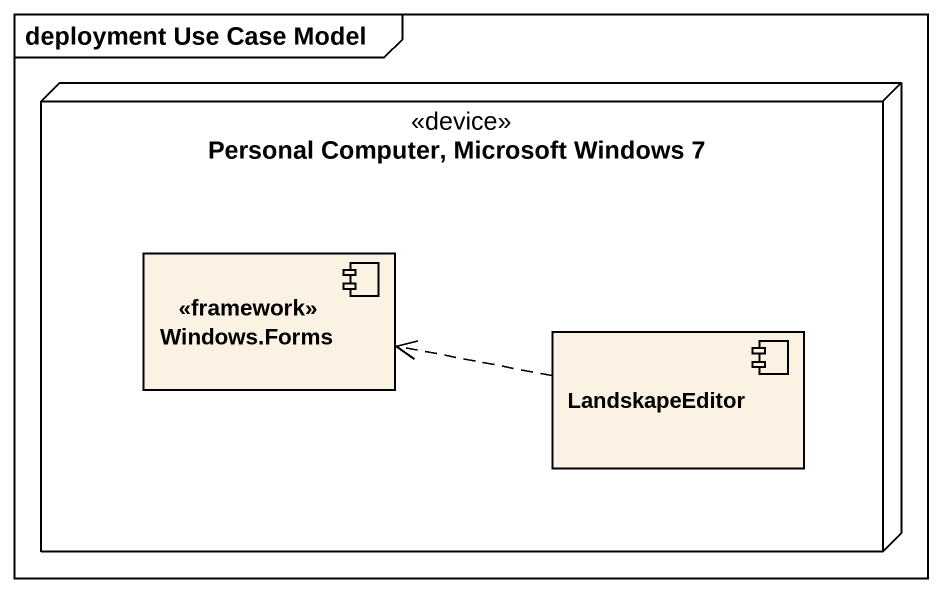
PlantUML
@startuml
mainframe deployment Use Case Model
node "Personal Computer, Microsoft Windows 7" as Personal_Computer_Microsoft <<device>> {
  component "<<framework>> Windows.Forms" as framework_Windows_Forms
  component LandskapeEditor
}
LandskapeEditor .left.> framework_Windows_Forms
@enduml
